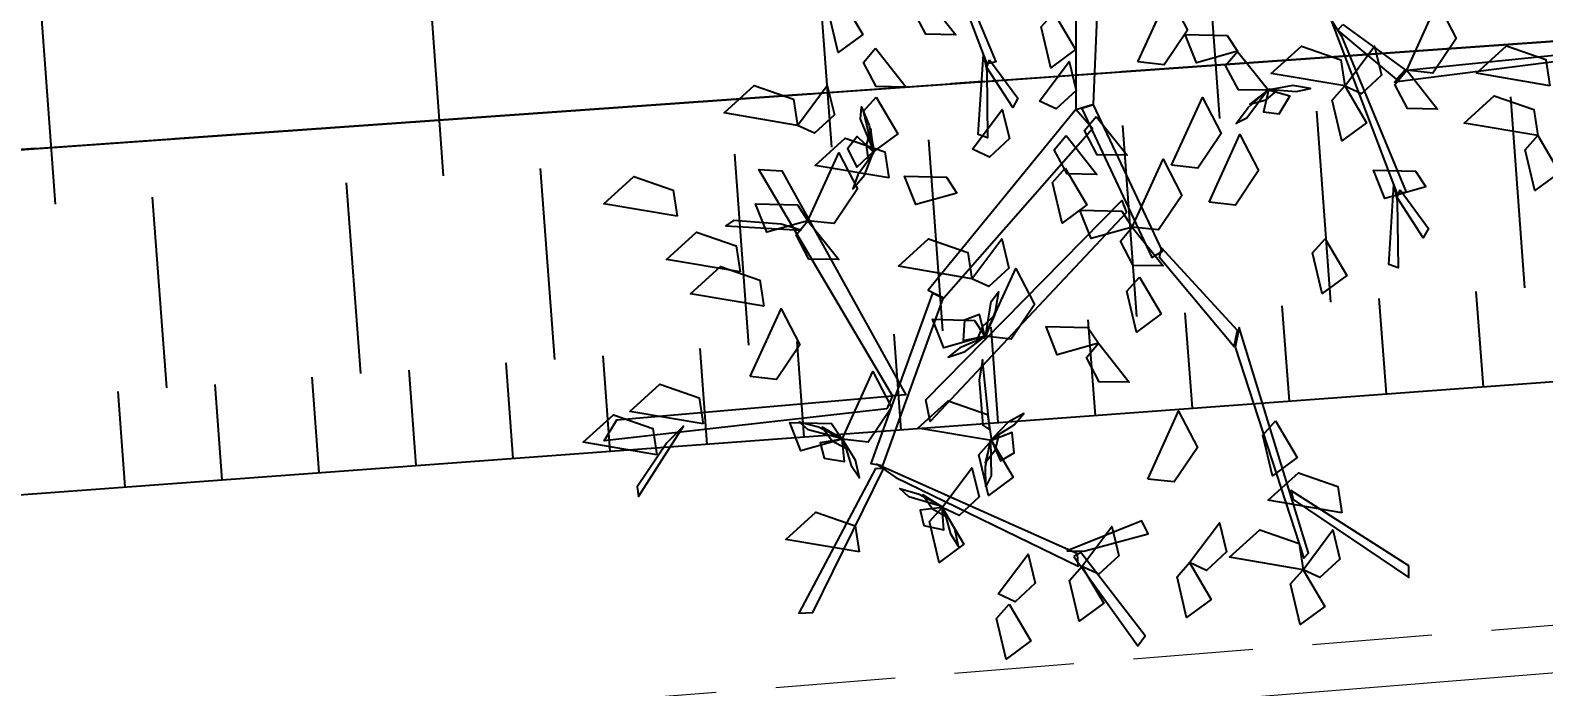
# Model space of a CAD drawing. Header units: metres. Extents: x 1851758 to 1852050, y 5187822 to 5188223.
# Drawn here: x 1851875.842 to 1851880.584, y 5187877.353 to 5187879.412 of the extents above; entities that cross this region are included whole.
import ezdxf

# ---------------------------------------------------------------- set-up
doc = ezdxf.new("R2010")
doc.units = ezdxf.units.M
doc.header["$LTSCALE"] = 2.5
doc.linetypes.add('L5', pattern=[1.15, 0.8, -0.175, 0, -0.175])
doc.linetypes.add('L8', pattern=[0.225, 0.15, -0.075])
for name, color, linetype, lineweight in [('PAR', 11, 'L5', 30), ('PRO_PAR_SURF', 157, 'CONTINUOUS', 20), ('TAL', 34, 'CONTINUOUS', 25), ('VOI', 251, 'CONTINUOUS', 20), ('VOI_NOM', 170, 'CONTINUOUS', 40)]:
    doc.layers.add(name, color=color, linetype=linetype, lineweight=lineweight)
doc.layers.add('PRO_PAR_CONT_DA', color=40, linetype='CONTINUOUS', plot=False)
for name, color, linetype in [('PRO_VOI_PLANCHETTES', 232, 'CONTINUOUS'), ('PRO_VOI_VEG', 81, 'CONTINUOUS'), ('TAL_HACH', 44, 'CONTINUOUS')]:
    doc.layers.add(name, color=color, linetype=linetype)
doc.styles.add('_ECRITURE_GRAS', font='NEWSGOTB.TTF')

# ---------------------------------------------------------------- blocks, each defined once
blk = doc.blocks.new('arbre4')
at = {"layer": 'PRO_VOI_VEG', "color": 42, "linetype": 'ByBlock', "lineweight": -2, "extrusion": (-0.798146, 0.353014, 0.488205), "flags": 128}
for points, elevation in [([(0.5368, 2.0471), (1.3252, 3.4928), (1.3547, 3.3958), (0.4631, 1.8628), (0.5368, 2.0471)], 2.2142), ([(0.4609, 6.004), (1.2494, 7.4496), (1.2789, 7.3526), (0.3872, 5.8196), (0.4609, 6.004)], 1.3369)]:
    blk.add_lwpolyline(points, close=True, dxfattribs=dict(at, elevation=elevation))
at = {"layer": 'PRO_VOI_VEG', "color": 42, "linetype": 'ByBlock', "lineweight": -2, "extrusion": (0.123326, 0.805569, 0.579526), "elevation": 0.4072, "flags": 128}
blk.add_lwpolyline([(0.1341, 0.9159), (0.0441, 3.1302), (-0.0637, 3.0582), (-0.0278, 0.9055), (0.1341, 0.9159)], close=True, dxfattribs=at)
at = {"layer": 'PRO_VOI_VEG', "linetype": 'ByBlock', "lineweight": -2, "extrusion": (0.843665, 0.223353, 0.488205), "flags": 128}
for points, elevation in [([(-0.1897, 5.444), (-0.4522, 5.3383), (-0.5081, 5.7145), (-0.2471, 5.6566), (-0.1897, 5.444)], 0.9998), ([(-0.7234, 2.0725), (-0.9859, 1.9667), (-1.0417, 2.3429), (-0.7808, 2.2851), (-0.7234, 2.0725)], 0.5168), ([(-0.8503, 6.2345), (-1.1128, 6.1287), (-1.1687, 6.5049), (-0.9077, 6.4471), (-0.8503, 6.2345)], 1.4414), ([(-1.7636, 4.4768), (-2.026, 4.3711), (-2.0819, 4.7473), (-1.8209, 4.6894), (-1.7636, 4.4768)], 3.6562), ([(-1.6663, 5.3669), (-1.9288, 5.2612), (-1.9846, 5.6374), (-1.7237, 5.5795), (-1.6663, 5.3669)], 2.0649), ([(-2.46, 5.3933), (-2.7225, 5.2876), (-2.7783, 5.6638), (-2.5174, 5.6059), (-2.46, 5.3933)], 5.356), ([(-2.6258, 6.1114), (-2.8883, 6.0057), (-2.9441, 6.3819), (-2.6832, 6.324), (-2.6258, 6.1114)], 4.0724), ([(-2.4655, 5.2636), (-2.728, 5.1579), (-2.7838, 5.5341), (-2.5229, 5.4763), (-2.4655, 5.2636)], 2.2495), ([(-3.1219, 7.2801), (-3.3844, 7.1744), (-3.4402, 7.5506), (-3.1793, 7.4927), (-3.1219, 7.2801)], 1.9832), ([(-3.5987, 5.0186), (-3.8612, 4.9129), (-3.9171, 5.2891), (-3.6561, 5.2312), (-3.5987, 5.0186)], 2.6876), ([(-3.4152, 5.6727), (-3.6777, 5.567), (-3.7335, 5.9432), (-3.4726, 5.8853), (-3.4152, 5.6727)], 0.5909), ([(-4.0553, 5.725), (-4.3178, 5.6192), (-4.3737, 5.9954), (-4.1127, 5.9376), (-4.0553, 5.725)], 1.4249), ([(-4.2579, 6.596), (-4.5204, 6.4903), (-4.5763, 6.8665), (-4.3153, 6.8086), (-4.2579, 6.596)], 2.6498), ([(-4.537, 6.513), (-4.7995, 6.4072), (-4.8554, 6.7834), (-4.5944, 6.7256), (-4.537, 6.513)], 3.3545), ([(-4.1268, 5.5788), (-4.3893, 5.4731), (-4.4452, 5.8493), (-4.1842, 5.7914), (-4.1268, 5.5788)], 0.7589)]:
    blk.add_lwpolyline(points, close=True, dxfattribs=dict(at, elevation=elevation))
at = {"layer": 'PRO_VOI_VEG', "linetype": 'ByBlock', "lineweight": -2, "extrusion": (-2.51831e-10, -0.654654, 0.755929), "elevation": 1.5187, "flags": 128}
blk.add_lwpolyline([(-1.1522, 0.4264), (-0.9792, 0.0839), (-1.1659, 0.1084), (-1.2337, 0.3168), (-1.1522, 0.4264)], close=True, dxfattribs=at)
at = {"layer": 'PRO_VOI_VEG', "linetype": 'ByBlock', "lineweight": -2, "extrusion": (0.372929, 2.33265e-10, 0.92786), "elevation": 3.1369, "flags": 128}
blk.add_lwpolyline([(-1.1918, 1.1054), (-0.7838, 0.8607), (-1.0189, 0.7545), (-1.2229, 0.9299), (-1.1918, 1.1054)], close=True, dxfattribs=at)
at = {"layer": 'PRO_VOI_VEG', "linetype": 'ByBlock', "lineweight": -2, "extrusion": (-2.5163e-10, -0.654654, 0.755929), "elevation": 6.5073, "flags": 128}
blk.add_lwpolyline([(-1.4892, 4.3476), (-1.3162, 4.0051), (-1.503, 4.0296), (-1.5708, 4.238), (-1.4892, 4.3476)], close=True, dxfattribs=at)
at = {"layer": 'PRO_VOI_VEG', "linetype": 'ByBlock', "lineweight": -2, "extrusion": (0.372929, -8.74769e-10, 0.92786), "elevation": 7.8909, "flags": 128}
blk.add_lwpolyline([(-1.3806, 1.2122), (-0.9725, 0.9675), (-1.2076, 0.8613), (-1.4116, 1.0368), (-1.3806, 1.2122)], close=True, dxfattribs=at)
at = {"layer": 'PRO_VOI_VEG', "color": 42, "linetype": 'ByBlock', "lineweight": -2, "extrusion": (-0.89221, -0.02421, 0.450971), "flags": 128}
for points, elevation in [([(1.1483, 3.2196), (1.5663, 3.1308), (1.5398, 3.0075), (1.044, 3.198), (1.1483, 3.2196)], 2.5642), ([(2.2374, 7.0329), (2.6553, 6.9441), (2.6289, 6.8208), (2.1331, 7.0114), (2.2374, 7.0329)], 1.7248)]:
    blk.add_lwpolyline(points, close=True, dxfattribs=dict(at, elevation=elevation))
at = {"layer": 'PRO_VOI_VEG', "color": 42, "linetype": 'ByBlock', "lineweight": -2, "extrusion": (-0.900289, 0.398191, 0.175849), "flags": 128}
for points, elevation in [([(1.3252, 3.9299), (1.4947, 5.3399), (1.561, 5.2748), (1.3768, 3.9299), (1.3252, 3.9299)], 0.9752), ([(1.2494, 7.3821), (1.4189, 8.7921), (1.4852, 8.727), (1.301, 7.3821), (1.2494, 7.3821)], -1.1483)]:
    blk.add_lwpolyline(points, close=True, dxfattribs=dict(at, elevation=elevation))
at = {"layer": 'PRO_VOI_VEG', "linetype": 'ByBlock', "lineweight": -2, "extrusion": (9.90247e-10, -0.872729, 0.488205), "elevation": 5.043, "flags": 128}
blk.add_lwpolyline([(0.7712, 6.6051), (0.5088, 6.4994), (0.4529, 6.8756), (0.7139, 6.8177), (0.7712, 6.6051)], close=True, dxfattribs=at)
at = {"layer": 'PRO_VOI_VEG', "color": 42, "linetype": 'ByBlock', "lineweight": -2, "extrusion": (-0.888751, 0.393088, 0.235804), "elevation": -0.3147, "flags": 128}
blk.add_lwpolyline([(0.3872, 6.1157), (0.5272, 8.0824), (0.6009, 7.9435), (0.4314, 6.0409), (0.3872, 6.1157)], close=True, dxfattribs=at)
at = {"layer": 'PRO_VOI_VEG', "linetype": 'ByBlock', "lineweight": -2, "extrusion": (-0.095442, 0.360509, 0.92786), "flags": 128}
for points, elevation in [([(2.3097, 3.6916), (2.7178, 3.4468), (2.4827, 3.3406), (2.2787, 3.5161), (2.3097, 3.6916)], 6.8952), ([(-1.0053, 3.759), (-0.5972, 3.5143), (-0.8323, 3.4081), (-1.0363, 3.5836), (-1.0053, 3.759)], 4.6237), ([(-2.2183, 4.6614), (-1.8102, 4.4167), (-2.0453, 4.3105), (-2.2493, 4.486), (-2.2183, 4.6614)], 5.7247), ([(1.8811, 4.0209), (2.2892, 3.7762), (2.0541, 3.67), (1.8501, 3.8455), (1.8811, 4.0209)], 6.3717), ([(-2.0413, 5.013), (-1.6333, 4.7683), (-1.8683, 4.6621), (-2.0724, 4.8376), (-2.0413, 5.013)], 5.8762), ([(3.2103, 3.6444), (3.6184, 3.3997), (3.3833, 3.2935), (3.1793, 3.469), (3.2103, 3.6444)], 6.0132), ([(2.956, 4.2829), (3.3641, 4.0382), (3.129, 3.932), (2.9249, 4.1074), (2.956, 4.2829)], 6.3648), ([(2.8862, 3.6731), (3.2943, 3.4284), (3.0592, 3.3222), (2.8552, 3.4976), (2.8862, 3.6731)], 4.1703), ([(1.6, 4.094), (2.0081, 3.8493), (1.773, 3.7431), (1.569, 3.9185), (1.6, 4.094)], 4.489), ([(3.4912, 4.3702), (3.8993, 4.1255), (3.6642, 4.0193), (3.4601, 4.1948), (3.4912, 4.3702)], 4.378), ([(3.8302, 4.4487), (4.2382, 4.204), (4.0032, 4.0978), (3.7991, 4.2733), (3.8302, 4.4487)], 4.3465), ([(1.8234, 4.4791), (2.2315, 4.2344), (1.9964, 4.1282), (1.7923, 4.3036), (1.8234, 4.4791)], 2.7729), ([(2.837, 5.3739), (3.245, 5.1292), (3.01, 5.023), (2.8059, 5.1984), (2.837, 5.3739)], 3.9746), ([(-0.0958, 6.0943), (0.3123, 5.8496), (0.0772, 5.7434), (-0.1268, 5.9188), (-0.0958, 6.0943)], 3.6851), ([(0.252, 6.3324), (0.6601, 6.0877), (0.425, 5.9815), (0.221, 6.1569), (0.252, 6.3324)], 3.5894)]:
    blk.add_lwpolyline(points, close=True, dxfattribs=dict(at, elevation=elevation))
at = {"layer": 'PRO_VOI_VEG', "linetype": 'ByBlock', "lineweight": -2, "extrusion": (0.632852, 0.167542, 0.755929), "flags": 128}
for points, elevation in [([(-0.8538, 5.1759), (-0.6808, 4.8334), (-0.8676, 4.8579), (-0.9354, 5.0663), (-0.8538, 5.1759)], 2.4484), ([(-1.2153, 6.1317), (-1.0423, 5.7892), (-1.2291, 5.8137), (-1.2969, 6.0221), (-1.2153, 6.1317)], 5.812), ([(-1.7636, 2.9664), (-1.5906, 2.6238), (-1.7773, 2.6484), (-1.8451, 2.8568), (-1.7636, 2.9664)], 4.9608), ([(-1.3605, 2.6479), (-1.1875, 2.3054), (-1.3742, 2.3299), (-1.442, 2.5383), (-1.3605, 2.6479)], 1.0322), ([(-2.1246, 6.0027), (-1.9516, 5.6602), (-2.1383, 5.6847), (-2.2061, 5.8931), (-2.1246, 6.0027)], 4.4873), ([(-3.4152, 5.7263), (-3.2422, 5.3838), (-3.4289, 5.4083), (-3.4967, 5.6167), (-3.4152, 5.7263)], 3.1695), ([(-4.0553, 4.899), (-3.8824, 4.5565), (-4.0691, 4.5811), (-4.1369, 4.7894), (-4.0553, 4.899)], 3.2871), ([(-4.2579, 4.4124), (-4.0849, 4.0699), (-4.2716, 4.0944), (-4.3394, 4.3028), (-4.2579, 4.4124)], 3.7085), ([(-4.0434, 7.2457), (-3.8704, 6.9032), (-4.0572, 6.9277), (-4.125, 7.1361), (-4.0434, 7.2457)], 5.1543), ([(-4.537, 4.9837), (-4.364, 4.6412), (-4.5507, 4.6658), (-4.6185, 4.8741), (-4.537, 4.9837)], 5.3697)]:
    blk.add_lwpolyline(points, close=True, dxfattribs=dict(at, elevation=elevation))
at = {"layer": 'PRO_VOI_VEG', "linetype": 'ByBlock', "lineweight": -2, "extrusion": (4.78427e-09, -0.654654, 0.755929), "elevation": 6.6466, "flags": 128}
blk.add_lwpolyline([(0.7712, 4.1997), (0.9442, 3.8572), (0.7575, 3.8818), (0.6897, 4.0901), (0.7712, 4.1997)], close=True, dxfattribs=at)
at = {"layer": 'PRO_VOI_VEG', "color": 6, "linetype": 'ByBlock', "lineweight": -2, "extrusion": (-0.960342, -0.224855, 0.164872), "elevation": 2.9071, "flags": 128}
blk.add_lwpolyline([(1.2254, 5.9975), (1.0034, 5.8906), (0.9329, 6.0699), (1.0588, 6.124), (1.2254, 5.9975)], close=True, dxfattribs=at)
at = {"layer": 'PRO_VOI_VEG', "color": 6, "linetype": 'ByBlock', "lineweight": -2, "extrusion": (-0.120391, -0.981089, 0.151559), "elevation": 2.4311, "flags": 128}
blk.add_lwpolyline([(1.1285, 7.2535), (1.2856, 7.2074), (1.376, 7.3632), (1.264, 7.4458), (1.1285, 7.2535)], close=True, dxfattribs=at)
at = {"layer": 'PRO_VOI_VEG', "color": 42, "linetype": 'ByBlock', "lineweight": -2, "extrusion": (-0.853501, 0.377497, 0.359211), "elevation": 0.7196, "flags": 128}
blk.add_lwpolyline([(0.5272, 8.0527), (0.1072, 10.5556), (0.1514, 10.5556), (0.623, 7.9194), (0.5272, 8.0527)], close=True, dxfattribs=at)
at = {"layer": 'PRO_VOI_VEG', "linetype": 'ByBlock', "lineweight": -2, "extrusion": (-4.92672e-09, -0.654654, 0.755929), "elevation": 6.7802, "flags": 128}
blk.add_lwpolyline([(1.818, 4.0455), (1.991, 3.703), (1.8042, 3.7275), (1.7365, 3.9359), (1.818, 4.0455)], close=True, dxfattribs=at)
at = {"layer": 'PRO_VOI_VEG', "color": 6, "linetype": 'ByBlock', "lineweight": -2, "extrusion": (-0.865324, 0.113447, 0.488205), "elevation": 4.2767, "flags": 128}
blk.add_lwpolyline([(1.8089, 4.9189), (1.7165, 4.7047), (1.7978, 4.5879), (1.9088, 4.7193), (1.8089, 4.9189)], close=True, dxfattribs=at)
at = {"layer": 'PRO_VOI_VEG', "color": 6, "linetype": 'ByBlock', "lineweight": -2, "extrusion": (0.984735, -0.129102, 0.116747), "elevation": -0.5707, "flags": 128}
blk.add_lwpolyline([(-1.8163, 6.5056), (-1.6647, 6.731), (-1.7683, 6.9455), (-1.857, 6.7915), (-1.8163, 6.5056)], close=True, dxfattribs=at)
at = {"layer": 'PRO_VOI_VEG', "color": 42, "linetype": 'ByBlock', "lineweight": -2, "extrusion": (0.715812, 0.230111, 0.659289), "elevation": 1.31, "flags": 128}
blk.add_lwpolyline([(-1.3064, 2.5579), (-1.9997, 4.5127), (-2.081, 4.4029), (-1.4555, 2.4808), (-1.3064, 2.5579)], close=True, dxfattribs=at)
at = {"layer": 'PRO_VOI_VEG', "color": 42, "linetype": 'ByBlock', "lineweight": -2, "extrusion": (0.117148, 0.690201, 0.714072), "elevation": 0.9423, "flags": 128}
for points in [[(-0.0158, 2.9868), (-0.5345, 4.2377), (-0.5974, 4.1723), (-0.0875, 2.9468), (-0.0158, 2.9868)], [(-0.3516, 3.8619), (0.7588, 5.8409), (0.7985, 5.6534), (-0.3165, 3.7606), (-0.3516, 3.8619)]]:
    blk.add_lwpolyline(points, close=True, dxfattribs=at)
at = {"layer": 'PRO_VOI_VEG', "linetype": 'ByBlock', "lineweight": -2, "extrusion": (-2.51659e-10, -0.654654, 0.755929), "elevation": 4.1288, "flags": 128}
blk.add_lwpolyline([(-0.1438, 1.5758), (0.0292, 1.2333), (-0.1576, 1.2578), (-0.2253, 1.4662), (-0.1438, 1.5758)], close=True, dxfattribs=at)
at = {"layer": 'PRO_VOI_VEG', "linetype": 'ByBlock', "lineweight": -2, "extrusion": (0.372929, -1.31215e-09, 0.92786), "flags": 128}
for points, elevation in [([(-1.8552, 2.7885), (-1.4471, 2.5438), (-1.6822, 2.4376), (-1.8862, 2.6131), (-1.8552, 2.7885)], 7.7453), ([(-2.0174, 3.74), (-1.6094, 3.4953), (-1.8444, 3.3891), (-2.0485, 3.5645), (-2.0174, 3.74)], 3.9482)]:
    blk.add_lwpolyline(points, close=True, dxfattribs=dict(at, elevation=elevation))
at = {"layer": 'PRO_VOI_VEG', "color": 6, "linetype": 'ByBlock', "lineweight": -2, "extrusion": (0.691544, -0.703267, 0.164872), "elevation": 2.9047, "flags": 128}
blk.add_lwpolyline([(-0.3312, 7.1829), (-0.5532, 7.076), (-0.6237, 7.2553), (-0.4979, 7.3094), (-0.3312, 7.1829)], close=True, dxfattribs=at)
at = {"layer": 'PRO_VOI_VEG', "color": 6, "linetype": 'ByBlock', "lineweight": -2, "extrusion": (-0.401921, 0.908201, 0.116747), "elevation": -0.7955, "flags": 128}
blk.add_lwpolyline([(-0.2899, 7.7088), (-0.1384, 7.9343), (-0.2419, 8.1488), (-0.3306, 7.9948), (-0.2899, 7.7088)], close=True, dxfattribs=at)
at = {"layer": 'PRO_VOI_VEG', "color": 6, "linetype": 'ByBlock', "lineweight": -2, "extrusion": (0.353183, -0.798071, 0.488205), "elevation": 5.1648, "flags": 128}
blk.add_lwpolyline([(0.2825, 5.7613), (0.1901, 5.5471), (0.2715, 5.4303), (0.3824, 5.5617), (0.2825, 5.7613)], close=True, dxfattribs=at)
at = {"layer": 'PRO_VOI_VEG', "color": 42, "linetype": 'ByBlock', "lineweight": -2, "extrusion": (0.467607, -0.569947, 0.67565), "elevation": 4.1436, "flags": 128}
blk.add_lwpolyline([(-3.2067, 2.3733), (-2.8223, 4.7475), (-2.7247, 4.5887), (-3.1414, 2.2936), (-3.2067, 2.3733)], close=True, dxfattribs=at)
at = {"layer": 'PRO_VOI_VEG', "color": 6, "linetype": 'ByBlock', "lineweight": -2, "extrusion": (-0.77532, 0.613114, 0.151559), "elevation": 1.1712, "flags": 128}
blk.add_lwpolyline([(2.252, 6.2642), (2.4091, 6.2181), (2.4995, 6.3739), (2.3875, 6.4566), (2.252, 6.2642)], close=True, dxfattribs=at)
at = {"layer": 'PRO_VOI_VEG', "linetype": 'ByBlock', "lineweight": -2, "extrusion": (1.09031e-10, -0.654654, 0.755929), "elevation": 6.9341, "flags": 128}
blk.add_lwpolyline([(-0.342, 3.8678), (-0.169, 3.5253), (-0.3558, 3.5498), (-0.4236, 3.7582), (-0.342, 3.8678)], close=True, dxfattribs=at)
at = {"layer": 'PRO_VOI_VEG', "linetype": 'ByBlock', "lineweight": -2, "extrusion": (0.372929, 1.77868e-09, 0.92786), "elevation": 3.2759, "flags": 128}
blk.add_lwpolyline([(-2.1056, 0.7597), (-1.6975, 0.515), (-1.9326, 0.4088), (-2.1366, 0.5843), (-2.1056, 0.7597)], close=True, dxfattribs=at)
at = {"layer": 'PRO_VOI_VEG', "linetype": 'ByBlock', "lineweight": -2, "extrusion": (9.9025e-10, -0.872729, 0.488205), "flags": 128}
for points, elevation in [([(-1.0531, 2.6869), (-1.3155, 2.5812), (-1.3714, 2.9574), (-1.1104, 2.8995), (-1.0531, 2.6869)], 3.7029), ([(0.0247, 2.5397), (-0.2377, 2.434), (-0.2936, 2.8102), (-0.0327, 2.7523), (0.0247, 2.5397)], 3.9661)]:
    blk.add_lwpolyline(points, close=True, dxfattribs=dict(at, elevation=elevation))
at = {"layer": 'PRO_VOI_VEG', "linetype": 'ByBlock', "lineweight": -2, "extrusion": (-3.21725e-09, -0.872729, 0.488205), "flags": 128}
for points, elevation in [([(-1.9978, 3.4295), (-2.2603, 3.3238), (-2.3161, 3.7), (-2.0552, 3.6421), (-1.9978, 3.4295)], 4.2301), ([(-0.951, 2.6381), (-1.2135, 2.5324), (-1.2694, 2.9086), (-1.0084, 2.8507), (-0.951, 2.6381)], 4.7174)]:
    blk.add_lwpolyline(points, close=True, dxfattribs=dict(at, elevation=elevation))
at = {"layer": 'PRO_VOI_VEG', "linetype": 'ByBlock', "lineweight": -2, "extrusion": (0.372929, 2.33267e-10, 0.92786), "elevation": 4.7025, "flags": 128}
blk.add_lwpolyline([(-2.2215, 1.8634), (-1.8134, 1.6187), (-2.0485, 1.5125), (-2.2525, 1.6879), (-2.2215, 1.8634)], close=True, dxfattribs=at)
at = {"layer": 'PRO_VOI_VEG', "color": 42, "linetype": 'ByBlock', "lineweight": -2, "extrusion": (0.64699, -0.584454, 0.489712), "elevation": 2.7052, "flags": 128}
blk.add_lwpolyline([(-2.9553, 5.3285), (-3.1179, 5.8389), (-3.1744, 5.874), (-2.9114, 5.0814), (-2.9553, 5.3285)], close=True, dxfattribs=at)
at = {"layer": 'PRO_VOI_VEG', "linetype": 'ByBlock', "lineweight": -2, "extrusion": (9.90251e-10, -0.872729, 0.488205), "flags": 128}
for points, elevation in [([(1.8787, 4.4069), (1.6162, 4.3012), (1.5604, 4.6774), (1.8213, 4.6196), (1.8787, 4.4069)], 4.8938), ([(-0.2458, 3.7736), (-0.5083, 3.6679), (-0.5642, 4.0441), (-0.3032, 3.9862), (-0.2458, 3.7736)], 5.4695)]:
    blk.add_lwpolyline(points, close=True, dxfattribs=dict(at, elevation=elevation))
at = {"layer": 'PRO_VOI_VEG', "linetype": 'ByBlock', "lineweight": -2, "extrusion": (-2.51652e-10, -0.654654, 0.755929), "elevation": 5.8288, "flags": 128}
blk.add_lwpolyline([(-1.9978, 2.3791), (-1.8248, 2.0365), (-2.0115, 2.0611), (-2.0793, 2.2695), (-1.9978, 2.3791)], close=True, dxfattribs=at)
at = {"layer": 'PRO_VOI_VEG', "linetype": 'ByBlock', "lineweight": -2, "extrusion": (-4.92671e-09, -0.654654, 0.755929), "flags": 128}
for points, elevation in [([(0.0247, 2.5212), (0.1977, 2.1787), (0.011, 2.2032), (-0.0568, 2.4116), (0.0247, 2.5212)], 6.3046), ([(-0.2458, 0.7992), (-0.0728, 0.4567), (-0.2596, 0.4813), (-0.3274, 0.6896), (-0.2458, 0.7992)], 5.4003)]:
    blk.add_lwpolyline(points, close=True, dxfattribs=dict(at, elevation=elevation))
at = {"layer": 'PRO_VOI_VEG', "color": 42, "linetype": 'ByBlock', "lineweight": -2, "extrusion": (-0.708702, 0.594292, 0.380209), "elevation": -0.1795, "flags": 128}
blk.add_lwpolyline([(1.7418, 4.0115), (1.9291, 5.8754), (1.8347, 5.7712), (1.6866, 3.9569), (1.7418, 4.0115)], close=True, dxfattribs=at)
at = {"layer": 'PRO_VOI_VEG', "linetype": 'ByBlock', "lineweight": -2, "extrusion": (0.372929, 1.77869e-09, 0.92786), "elevation": 3.9185, "flags": 128}
blk.add_lwpolyline([(-2.8291, 2.5999), (-2.4211, 2.3552), (-2.6561, 2.249), (-2.8602, 2.4245), (-2.8291, 2.5999)], close=True, dxfattribs=at)
at = {"layer": 'PRO_VOI_VEG', "linetype": 'ByBlock', "lineweight": -2, "extrusion": (0.372929, 2.33268e-10, 0.92786), "elevation": 2.9444, "flags": 128}
blk.add_lwpolyline([(-2.9622, 3.8098), (-2.5541, 3.565), (-2.7892, 3.4588), (-2.9932, 3.6343), (-2.9622, 3.8098)], close=True, dxfattribs=at)
at = {"layer": 'PRO_VOI_VEG', "color": 42, "linetype": 'ByBlock', "lineweight": -2, "extrusion": (0.61949, 0.103981, 0.778087), "elevation": 2.2461, "flags": 128}
for points in [[(-2.2906, 3.9436), (-3.2312, 4.7621), (-3.2626, 4.6739), (-2.3395, 3.8728), (-2.2906, 3.9436)], [(-2.9243, 4.5299), (-2.6846, 6.8004), (-2.5776, 6.6586), (-2.8544, 4.4601), (-2.9243, 4.5299)]]:
    blk.add_lwpolyline(points, close=True, dxfattribs=at)
at = {"layer": 'PRO_VOI_VEG', "color": 6, "linetype": 'ByBlock', "lineweight": -2, "extrusion": (-0.937099, 0.307673, 0.164872), "elevation": 0.7776, "flags": 128}
blk.add_lwpolyline([(2.9866, 4.5535), (2.7646, 4.4466), (2.6941, 4.6259), (2.82, 4.6801), (2.9866, 4.5535)], close=True, dxfattribs=at)
at = {"layer": 'PRO_VOI_VEG', "color": 6, "linetype": 'ByBlock', "lineweight": -2, "extrusion": (-0.67993, 0.547131, 0.488205), "elevation": 1.3471, "flags": 128}
blk.add_lwpolyline([(2.8004, 4.5235), (2.7079, 4.3093), (2.7893, 4.1925), (2.9002, 4.3239), (2.8004, 4.5235)], close=True, dxfattribs=at)
at = {"layer": 'PRO_VOI_VEG', "color": 6, "linetype": 'ByBlock', "lineweight": -2, "extrusion": (0.773757, -0.622632, 0.116747), "elevation": 1.5696, "flags": 128}
blk.add_lwpolyline([(-2.8077, 4.4665), (-2.6562, 4.6919), (-2.7597, 4.9064), (-2.8484, 4.7524), (-2.8077, 4.4665)], close=True, dxfattribs=at)
at = {"layer": 'PRO_VOI_VEG', "color": 6, "linetype": 'ByBlock', "lineweight": -2, "extrusion": (-0.343079, 0.926999, 0.151559), "elevation": -1.6061, "flags": 128}
blk.add_lwpolyline([(1.8903, 4.894), (2.0475, 4.8479), (2.1378, 5.0037), (2.0259, 5.0864), (1.8903, 4.894)], close=True, dxfattribs=at)
at = {"layer": 'PRO_VOI_VEG', "color": 42, "linetype": 'ByBlock', "lineweight": -2, "extrusion": (-0.69055, 0.517001, 0.505816), "elevation": 0.7271, "flags": 128}
for points in [[(2.0587, 5.7834), (2.9491, 7.8955), (2.9065, 7.9111), (1.9406, 5.6968), (2.0587, 5.7834)], [(2.6735, 7.3969), (2.7007, 9.1258), (2.6383, 9.0488), (2.6323, 7.3121), (2.6735, 7.3969)]]:
    blk.add_lwpolyline(points, close=True, dxfattribs=at)
at = {"layer": 'PRO_VOI_VEG', "linetype": 'ByBlock', "lineweight": -2, "extrusion": (0.372929, 1.77872e-09, 0.92786), "elevation": 5.0784, "flags": 128}
blk.add_lwpolyline([(-3.4013, 4.0843), (-2.9932, 3.8396), (-3.2283, 3.7334), (-3.4323, 3.9089), (-3.4013, 4.0843)], close=True, dxfattribs=at)
at = {"layer": 'PRO_VOI_VEG', "color": 42, "linetype": 'ByBlock', "lineweight": -2, "extrusion": (0.124848, 0.849428, 0.512724), "elevation": -0.4391, "flags": 128}
blk.add_lwpolyline([(0.5482, 5.5351), (0.5064, 6.0797), (0.4602, 6.1345), (0.5351, 5.2847), (0.5482, 5.5351)], close=True, dxfattribs=at)
at = {"layer": 'PRO_VOI_VEG', "color": 42, "linetype": 'ByBlock', "lineweight": -2, "extrusion": (0.750363, 0.284537, 0.596652), "elevation": 0.241, "flags": 128}
blk.add_lwpolyline([(-2.0561, 6.994), (-2.2266, 7.4737), (-2.2837, 7.5056), (-2.0083, 6.7608), (-2.0561, 6.994)], close=True, dxfattribs=at)
at = {"layer": 'PRO_VOI_VEG', "linetype": 'ByBlock', "lineweight": -2, "extrusion": (9.90252e-10, -0.872729, 0.488205), "elevation": 5.2168, "flags": 128}
blk.add_lwpolyline([(-1.8958, 2.3588), (-2.1583, 2.2531), (-2.2141, 2.6293), (-1.9532, 2.5714), (-1.8958, 2.3588)], close=True, dxfattribs=at)
at = {"layer": 'PRO_VOI_VEG', "color": 6, "linetype": 'ByBlock', "lineweight": -2, "extrusion": (-0.395699, -0.90346, 0.164872), "elevation": 4.5799, "flags": 128}
blk.add_lwpolyline([(-0.37, 3.9179), (-0.592, 3.811), (-0.6625, 3.9903), (-0.5366, 4.0445), (-0.37, 3.9179)], close=True, dxfattribs=at)
at = {"layer": 'PRO_VOI_VEG', "color": 6, "linetype": 'ByBlock', "lineweight": -2, "extrusion": (0.693632, 0.710806, 0.116747), "elevation": -3.1887, "flags": 128}
blk.add_lwpolyline([(-1.0261, 5.0258), (-0.8745, 5.2513), (-0.978, 5.4657), (-1.0667, 5.3117), (-1.0261, 5.0258)], close=True, dxfattribs=at)
at = {"layer": 'PRO_VOI_VEG', "color": 6, "linetype": 'ByBlock', "lineweight": -2, "extrusion": (-0.609521, -0.624612, 0.488205), "elevation": 5.5284, "flags": 128}
blk.add_lwpolyline([(1.0187, 2.1845), (0.9263, 1.9703), (1.0076, 1.8535), (1.1185, 1.9849), (1.0187, 2.1845)], close=True, dxfattribs=at)
at = {"layer": 'PRO_VOI_VEG', "color": 6, "linetype": 'ByBlock', "lineweight": -2, "extrusion": (0.497589, -0.85407, 0.151559), "elevation": 3.5984, "flags": 128}
blk.add_lwpolyline([(-2.5704, 6.8441), (-2.4133, 6.798), (-2.3229, 6.9538), (-2.4349, 7.0364), (-2.5704, 6.8441)], close=True, dxfattribs=at)
at = {"layer": 'PRO_VOI_VEG', "linetype": 'ByBlock', "lineweight": -2, "extrusion": (0.372929, -1.31216e-09, 0.92786), "elevation": 5.7831, "flags": 128}
blk.add_lwpolyline([(-3.8049, 2.3312), (-3.3969, 2.0864), (-3.6319, 1.9802), (-3.836, 2.1557), (-3.8049, 2.3312)], close=True, dxfattribs=at)
at = {"layer": 'PRO_VOI_VEG', "color": 6, "linetype": 'ByBlock', "lineweight": -2, "extrusion": (-0.955509, -0.253047, 0.151559), "elevation": 3.3624, "flags": 128}
blk.add_lwpolyline([(2.8191, 4.1322), (2.9762, 4.0861), (3.0665, 4.2419), (2.9546, 4.3245), (2.8191, 4.1322)], close=True, dxfattribs=at)
at = {"layer": 'PRO_VOI_VEG', "color": 6, "linetype": 'ByBlock', "lineweight": -2, "extrusion": (0.976083, -0.141702, 0.164872), "elevation": 0.7578, "flags": 128}
blk.add_lwpolyline([(-3.5849, 7.3108), (-3.8069, 7.2039), (-3.8774, 7.3832), (-3.7515, 7.4374), (-3.5849, 7.3108)], close=True, dxfattribs=at)
at = {"layer": 'PRO_VOI_VEG', "color": 6, "linetype": 'ByBlock', "lineweight": -2, "extrusion": (-0.869419, 0.480084, 0.116747), "elevation": 0.026, "flags": 128}
blk.add_lwpolyline([(3.5089, 7.3829), (3.6604, 7.6084), (3.5569, 7.8228), (3.4682, 7.6689), (3.5089, 7.3829)], close=True, dxfattribs=at)
at = {"layer": 'PRO_VOI_VEG', "color": 6, "linetype": 'ByBlock', "lineweight": -2, "extrusion": (0.763992, -0.421868, 0.488205), "elevation": 4.3083, "flags": 128}
blk.add_lwpolyline([(-3.5163, 5.9794), (-3.6087, 5.7653), (-3.5273, 5.6484), (-3.4164, 5.7799), (-3.5163, 5.9794)], close=True, dxfattribs=at)
at = {"layer": 'PRO_VOI_VEG', "color": 42, "linetype": 'ByBlock', "lineweight": -2, "extrusion": (0.777245, 0.333464, 0.533566), "elevation": -0.0008, "flags": 128}
blk.add_lwpolyline([(-2.6382, 5.5886), (-3.2152, 7.1795), (-3.2534, 7.0318), (-2.663, 5.5072), (-2.6382, 5.5886)], close=True, dxfattribs=at)
at = {"layer": 'PRO_VOI_VEG', "color": 42, "linetype": 'ByBlock', "lineweight": -2, "extrusion": (-0.337138, 0.359844, 0.869971), "elevation": 3.3126, "flags": 128}
blk.add_lwpolyline([(3.6593, 3.7129), (3.3029, 5.115), (3.2496, 5.0518), (3.6795, 3.5442), (3.6593, 3.7129)], close=True, dxfattribs=at)
at = {"layer": 'PRO_VOI_VEG', "color": 6, "linetype": 'ByBlock', "lineweight": -2, "extrusion": (-0.424212, -0.890428, 0.164872), "elevation": 4.868, "flags": 128}
blk.add_lwpolyline([(0.4922, 4.5123), (0.2702, 4.4054), (0.1997, 4.5847), (0.3256, 4.6389), (0.4922, 4.5123)], close=True, dxfattribs=at)
at = {"layer": 'PRO_VOI_VEG', "color": 6, "linetype": 'ByBlock', "lineweight": -2, "extrusion": (0.715872, 0.688402, 0.116747), "elevation": -2.9858, "flags": 128}
blk.add_lwpolyline([(-1.8985, 5.6401), (-1.7469, 5.8656), (-1.8505, 6.08), (-1.9392, 5.9261), (-1.8985, 5.6401)], close=True, dxfattribs=at)
at = {"layer": 'PRO_VOI_VEG', "color": 6, "linetype": 'ByBlock', "lineweight": -2, "extrusion": (-0.629064, -0.604925, 0.488205), "elevation": 5.7246, "flags": 128}
blk.add_lwpolyline([(1.8911, 2.801), (1.7987, 2.5868), (1.88, 2.47), (1.991, 2.6014), (1.8911, 2.801)], close=True, dxfattribs=at)
at = {"layer": 'PRO_VOI_VEG', "color": 6, "linetype": 'ByBlock', "lineweight": -2, "extrusion": (-0.963068, -0.222551, 0.151559), "elevation": 2.9058, "flags": 128}
blk.add_lwpolyline([(3.5014, 4.8434), (3.6585, 4.7973), (3.7488, 4.9531), (3.6369, 5.0358), (3.5014, 4.8434)], close=True, dxfattribs=at)
at = {"layer": 'PRO_VOI_VEG', "color": 42, "linetype": 'ByBlock', "lineweight": -2, "extrusion": (0.11427, 0.52295, 0.844669), "elevation": 2.2674, "flags": 128}
blk.add_lwpolyline([(-0.4699, 6.4342), (-0.8545, 6.2418), (-0.8043, 6.1529), (-0.3651, 6.448), (-0.4699, 6.4342)], close=True, dxfattribs=at)
at = {"layer": 'PRO_VOI_VEG', "color": 42, "linetype": 'ByBlock', "lineweight": -2, "extrusion": (-0.429529, 0.712039, 0.555433), "elevation": 0.1677, "flags": 128}
blk.add_lwpolyline([(2.6312, 6.333), (2.6314, 7.5727), (2.5584, 7.5319), (2.5804, 6.3444), (2.6312, 6.333)], close=True, dxfattribs=at)

msp = doc.modelspace()

# ---------------------------------------------------------------- hatches: boundary and pattern name
at = {"layer": 'PRO_VOI_PLANCHETTES'}
h = msp.add_hatch(color=256, dxfattribs=at)
h.dxf.hatch_style = 1
edge = h.paths.add_edge_path()
edge.add_arc((1851926.4252, 5187498.2076), 385.1553, 94.067373, 99.391014, ccw=False)
edge.add_line((1851899.1063, 5187882.3928), (1851938.5438, 5187885.1975))
edge.add_line((1851938.5438, 5187885.1975), (1851938.7524, 5187882.2942))
edge.add_line((1851938.7524, 5187882.2942), (1851938.7225, 5187882.2918))
edge.add_line((1851938.7225, 5187882.2918), (1851938.5161, 5187885.1654))
edge.add_line((1851938.5161, 5187885.1654), (1851899.1052, 5187882.3626))
edge.add_arc((1851926.4252, 5187498.2076), 385.1253, 94.067849, 99.391226)
edge.add_line((1851863.5824, 5187878.1711), (1851863.5789, 5187878.2009))

# ---------------------------------------------------------------- linework, layer by layer
at = {"layer": 'PAR', "flags": 128}
msp.add_lwpolyline([(1851757.77, 5187868.487), (1851833.6918, 5187875.6402), (1851863.5824, 5187878.1707), (1851981.4866, 5187886.528), (1851987.4718, 5187886.9522), (1852004.3774, 5187888.6518), (1852028.9496, 5187890.8198)], dxfattribs=at)
at = {"layer": 'PRO_PAR_CONT_DA', "flags": 128}
msp.add_lwpolyline([(1851863.5824, 5187878.1707), (1851981.4866, 5187886.528), (1851981.3715, 5187888.4018), (1851863.4796, 5187879.0507)], close=True, dxfattribs=at)
at = {"layer": 'PRO_PAR_SURF', "flags": 128}
msp.add_lwpolyline([(1851977.7933, 5187946.6346), (1851981.4866, 5187886.528), (1851863.5824, 5187878.1707), (1851856.5917, 5187937.9836), (1851927.7207, 5187943.0606)], close=True, dxfattribs=at)
at = {"layer": 'PRO_VOI_PLANCHETTES', "flags": 128}
msp.add_lwpolyline([(1851863.5789, 5187878.2009, -0.023233), (1851899.1063, 5187882.3928), (1851938.5438, 5187885.1975), (1851938.7524, 5187882.2942), (1851938.7225, 5187882.2918), (1851938.5161, 5187885.1654), (1851899.1052, 5187882.3626, 0.023232), (1851863.5824, 5187878.1711)], format="xyb", close=True, dxfattribs=at)
at = {"layer": 'TAL', "flags": 128}
msp.add_lwpolyline([(1851864.6997, 5187876.7301), (1851868.8459, 5187877.4413), (1851887.0809, 5187878.7879), (1851898.8439, 5187879.8401)], dxfattribs=at)
at = {"layer": 'TAL_HACH'}
for p, q in [((1851879.5687, 5187879.1356), (1851879.5115, 5187879.9102)), ((1851878.353, 5187879.0458), (1851878.2955, 5187879.8245)), ((1851877.1373, 5187878.956), (1851877.0795, 5187879.7388)), ((1851875.9217, 5187878.8662), (1851875.8636, 5187879.653)), ((1851880.5246, 5187878.6045), (1851880.4804, 5187879.2029)), ((1851879.3089, 5187878.5147), (1851879.2647, 5187879.1131)), ((1851879.9168, 5187878.5596), (1851879.8726, 5187879.158)), ((1851878.7011, 5187878.4699), (1851878.6569, 5187879.0682)), ((1851878.0933, 5187878.425), (1851878.0491, 5187879.0233)), ((1851877.4854, 5187878.3801), (1851877.4412, 5187878.9785)), ((1851876.8776, 5187878.3352), (1851876.8334, 5187878.9336)), ((1851876.2698, 5187878.2903), (1851876.2256, 5187878.8887)), ((1851880.3947, 5187878.2941), (1851880.3726, 5187878.5933)), ((1851879.7869, 5187878.2492), (1851879.7648, 5187878.5484)), ((1851880.0908, 5187878.2717), (1851880.0687, 5187878.5709)), ((1851879.1791, 5187878.2043), (1851879.157, 5187878.5035)), ((1851879.483, 5187878.2268), (1851879.4609, 5187878.526)), ((1851878.5712, 5187878.1595), (1851878.5491, 5187878.4586)), ((1851878.8751, 5187878.1819), (1851878.8531, 5187878.4811)), ((1851877.9634, 5187878.1146), (1851877.9413, 5187878.4138)), ((1851878.2673, 5187878.137), (1851878.2452, 5187878.4362)), ((1851877.3556, 5187878.0697), (1851877.3335, 5187878.3689)), ((1851877.6595, 5187878.0921), (1851877.6374, 5187878.3913)), ((1851876.7477, 5187878.0248), (1851876.7256, 5187878.324)), ((1851877.0516, 5187878.0472), (1851877.0296, 5187878.3464)), ((1851876.1399, 5187877.9799), (1851876.1178, 5187878.2791)), ((1851876.4438, 5187878.0024), (1851876.4217, 5187878.3015))]:
    msp.add_line(p, q, dxfattribs=at)
at = {"layer": 'VOI', "linetype": 'L8', "flags": 128}
msp.add_lwpolyline([(1851976.6693, 5187885.3047), (1851970.013, 5187884.7629), (1851956.2715, 5187883.692), (1851953.8325, 5187883.4922), (1851936.7382, 5187882.1342), (1851919.7918, 5187880.7585), (1851910.7776, 5187880.0076), (1851904.8873, 5187879.5294), (1851887.0287, 5187878.0595), (1851868.9293, 5187876.6098), (1851862.6631, 5187876.1318), (1851857.1947, 5187875.6892), (1851855.6144, 5187875.5574)], dxfattribs=at)
at = {"layer": 'VOI', "flags": 128}
msp.add_lwpolyline([(1851976.6794, 5187885.1588), (1851970.0249, 5187884.6145), (1851956.2833, 5187883.5436), (1851953.8444, 5187883.3438), (1851936.7502, 5187881.9858), (1851919.804, 5187880.6102), (1851910.7898, 5187879.8592), (1851904.8994, 5187879.381), (1851887.0408, 5187877.9111), (1851868.9409, 5187876.4614), (1851862.6748, 5187875.9834), (1851857.2069, 5187875.5408), (1851855.6268, 5187875.409)], dxfattribs=at)

# ---------------------------------------------------------------- block references
at = {"layer": 'PRO_VOI_VEG', "xscale": 0.5, "yscale": 0.5, "zscale": 0.5, "rotation": 4.640794973699927}
msp.add_blockref('arbre4', (1851879.1926, 5187879.9011), dxfattribs=at)

# ---------------------------------------------------------------- texts
at = {"layer": 'VOI_NOM', "style": '_ECRITURE_GRAS'}
msp.add_text('Route     des     Echets', height=2, rotation=4.6408, dxfattribs=at).set_placement((1851877.2181, 5187874.5499))

doc.saveas('drawing.dxf')
